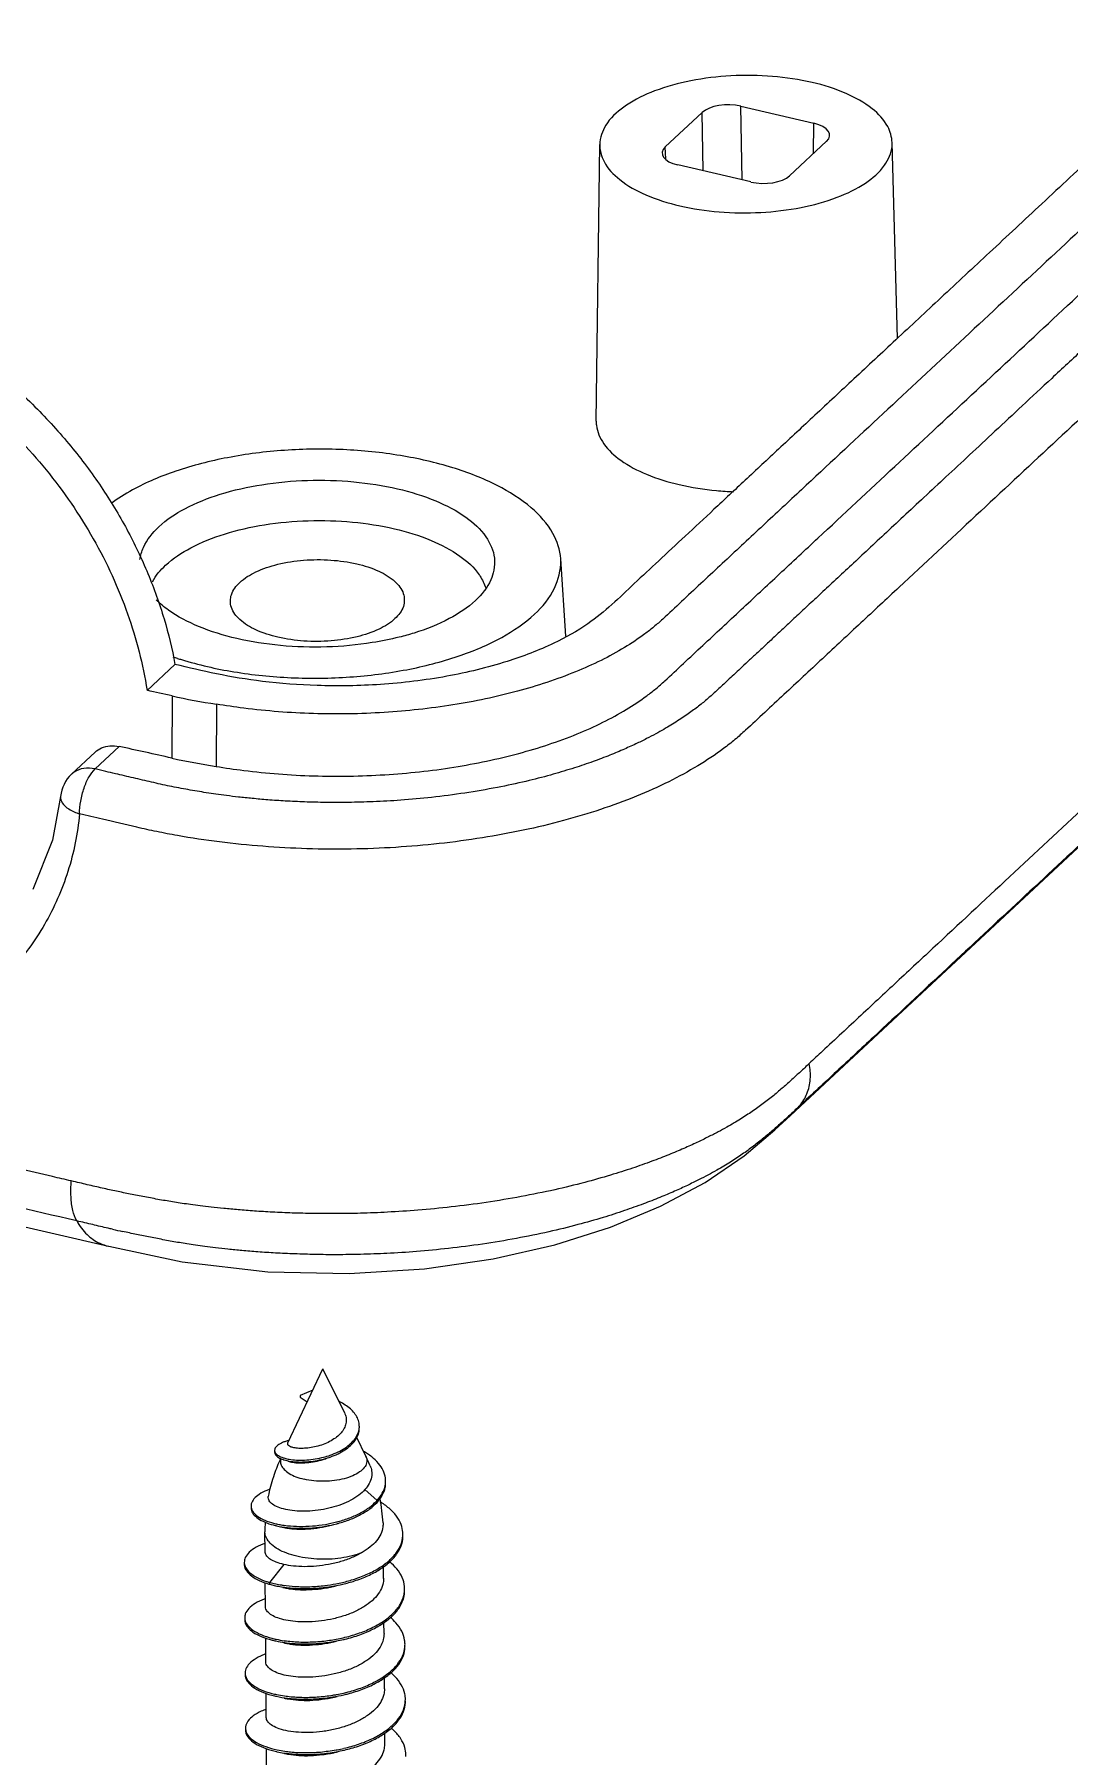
# Model space of a CAD drawing. Header units: millimetres. Extents: x 1204 to 1781, y 423 to 610.
# Drawn here: x 1349.97 to 1358.44, y 437.79 to 451.89 of the extents above; entities that cross this region are included whole.
import ezdxf

# ---------------------------------------------------------------- set-up
doc = ezdxf.new("R2010")
doc.units = ezdxf.units.MM
doc.layers.add('from', color=7, linetype='Continuous', lineweight=13)

# ---------------------------------------------------------------- blocks, each defined once
blk = doc.blocks.new('*u6')
at = {"color": 7, "linetype": 'Continuous'}
for p, q in [((4.895, 37.457), (5.427, 37.953)), ((5.441, 37.113), (5.427, 37.953)), ((5.997, 36.983), (5.98, 38.041)), ((5.98, 38.041), (7.03, 37.797)), ((7.022, 37.362), (7.03, 37.797)), ((3.903, 33.519), (3.953, 37.491)), ((4.901, 37.284), (4.895, 37.457)), ((7.211, 37.538), (6.678, 37.042)), ((8.229, 34.707), (8.153, 37.522)), ((6.125, 36.954), (5.075, 37.198)), ((21.093, 36.968), (6.692, 23.547)), ((-64.814, 36.038), (-3.1, 21.667)), ((3.467, 30.428), (3.393, 31.543)), ((-2.147, 30.025), (-2.547, 29.652)), ((-2.187, 29.572), (-2.191, 28.678)), ((-1.552, 29.454), (-1.557, 28.56)), ((-3.293, 28.763), (-3.632, 28.447)), ((-2.949, 28.845), (-3.294, 28.523)), ((-3.789, 28.128), (-3.904, 27.5)), ((-3.789, 28.128), (-3.789, 28.128)), ((-3.904, 27.5), (-4.187, 26.79)), ((6.467, 23.338), (6.692, 23.547)), ((6.826, 23.686), (6.694, 23.548)), ((6.03, 22.967), (6.467, 23.338)), ((5.468, 22.583), (6.03, 22.967)), ((4.828, 22.242), (5.468, 22.583)), ((4.109, 21.943), (4.828, 22.242)), ((-3.042, 21.911), (-3.045, 21.912)), ((3.31, 21.69), (4.109, 21.943)), ((-3.1, 21.667), (-3.097, 21.667)), ((-3.097, 21.667), (-2.045, 21.445)), ((2.423, 21.487), (3.31, 21.69)), ((-2.045, 21.445), (-0.812, 21.299)), ((-0.812, 21.299), (0.354, 21.274)), ((0.354, 21.274), (1.439, 21.344)), ((1.439, 21.344), (2.423, 21.487)), ((-0.525, 18.843), (-0.022, 19.909)), ((0.287, 19.28), (-0.022, 19.909)), ((-0.168, 19.598), (-0.348, 19.526)), ((-0.348, 19.526), (-0.348, 19.5)), ((-0.348, 19.5), (-0.246, 19.432)), ((0.594, 18.653), (0.463, 18.92)), ((-0.715, 18.736), (-0.715, 18.71)), ((0.656, 18.515), (0.594, 18.653)), ((0.582, 18.173), (0.755, 18.014)), ((0.755, 18.014), (0.755, 17.987)), ((-0.853, 17.282), (-0.855, 17.565)), ((-0.585, 17.097), (-0.79, 16.84)), ((-0.847, 16.488), (-0.849, 16.835)), ((-0.79, 16.84), (-0.79, 16.814)), ((0.85, 16.897), (0.849, 17.066)), ((-0.79, 16.814), (-0.705, 16.792)), ((-0.597, 16.768), (-0.583, 16.765)), ((0.856, 16.103), (0.855, 16.261)), ((-0.841, 15.694), (-0.844, 16.041)), ((0.862, 15.309), (0.861, 15.469)), ((-0.835, 14.899), (-0.838, 15.246)), ((0.867, 14.514), (0.866, 14.676)), ((-0.83, 14.105), (-0.832, 14.45))]:
    blk.add_line(p, q, dxfattribs=at)
for centre, radius, start, end in [((1.54, 30.841), 0.829, 33.4194, 34.629), ((-0.669, 34.583), 4.698, 251.2695, 252.1156), ((-0.603, 34.787), 4.913, 252.1148, 252.8246), ((-23.755, -66.442), 98.407, 77.33936, 77.55422), ((-0.237, 38.297), 8.94, 257.3998, 261.541), ((-25.759, -76.317), 107.608, 77.34865, 77.76164), ((-3.291, 28.081), 0.5, 132.964, 174.6322), ((-0.264, 37.278), 8.813, 257.3698, 261.5628), ((0.84, 39.062), 17.585, 257.2486, 257.7266), ((0.239, 19.081), 0.263, 353.7759, 0.4466), ((-0.329, 18.154), 0.746, 103.916, 105.9081), ((0.063, 17.843), 1.009, 56.7616, 60.4837), ((0.538, 18.295), 0.34, 355.9211, 0.3635), ((0.278, 18.454), 0.648, 315.7344, 317.2738), ((0.299, 18.409), 0.621, 317.269, 319.2281), ((-1.671, 17.56), 2.516, 3.0777, 11.0499), ((1.668, 17.583), 2.523, 177.2427, 180.4133), ((-0.417, 18.897), 1.247, 256.9768, 257.3746), ((-0.399, 18.979), 1.331, 257.3982, 260.2354), ((-0.297, 19.53), 1.882, 284.4451, 285.172), ((0.756, 17.529), 0.372, 356.4598, 0.4842), ((-1.01, 17.127), 0.141, 179.9163, 190.192), ((-0.436, 18.08), 1.29, 254.0663, 254.3257), ((-0.408, 18.181), 1.394, 254.3709, 257.9668), ((-0.27, 19.117), 2.338, 280.6508, 283.0327), ((-0.436, 18.052), 1.288, 253.6566, 254.0673), ((0.758, 16.744), 0.393, 356.5035, 0.3308), ((-0.344, 17.663), 1.677, 257.9586, 261.9893), ((-0.315, 17.851), 1.867, 261.9238, 262.0977), ((-0.26, 18.34), 2.355, 280.5205, 282.9984), ((0.762, 15.95), 0.395, 356.5655, 0.3872), ((-0.338, 16.866), 1.674, 257.9323, 261.9656), ((-0.254, 17.543), 2.353, 280.504, 282.9866), ((0.774, 15.155), 0.388, 353.1751, 0.4798), ((-0.33, 16.084), 1.687, 258.0358, 261.9285), ((-0.249, 16.753), 2.358, 280.4923, 282.9701), ((0.787, 14.36), 0.381, 356.5531, 0.5015)]:
    blk.add_arc(centre, radius, start, end, dxfattribs=at)
for centre, ratio, start_param, end_param in [((5.794, 37.868), 0.470141, 1.098141, 2.668633), ((6.844, 37.623), 0.469909, 5.810251, 7.380743), ((5.262, 37.372), 0.469909, 2.668658, 4.23915), ((6.311, 37.127), 0.470141, -2.043451, -0.47296)]:
    blk.add_ellipse(centre, major_axis=(0.412, 0.003), ratio=ratio, start_param=start_param, end_param=end_param, dxfattribs=at)
for points, start_tangent, end_tangent in [([(12.912, 39.072), (11.978, 38.202), (11.11, 37.393), (10.303, 36.641), (9.552, 35.941), (8.854, 35.291), (8.206, 34.686), (7.603, 34.124), (7.043, 33.603), (6.523, 33.118), (6.041, 32.669), (5.594, 32.252), (5.181, 31.867), (4.8, 31.512), (4.449, 31.185), (4.128, 30.885), (3.783, 30.607), (3.295, 30.329), (2.622, 30.067), (1.757, 29.854), (0.805, 29.737), (-0.106, 29.721), (-0.891, 29.781), (-1.552, 29.889), (-2.147, 30.025)], (-0.731534, -0.681805), (-0.973611, 0.228214)), ([(13.676, 38.894), (11.47, 36.838), (10.367, 35.81), (9.264, 34.783), (8.161, 33.755), (7.058, 32.727), (6.507, 32.213), (5.955, 31.699), (5.404, 31.185), (5.126, 30.926), (4.858, 30.676), (4.731, 30.564), (4.6, 30.462), (4.308, 30.266), (3.973, 30.083), (3.606, 29.918), (2.774, 29.64), (1.846, 29.443), (0.856, 29.334), (-0.159, 29.318), (-0.662, 29.345), (-1.159, 29.396), (-1.552, 29.454)], (-0.731534, -0.681805), (-0.98628, 0.165083)), ([(7.003, 38.383), (6.437, 38.47), (5.838, 38.478), (5.261, 38.407), (4.742, 38.261), (4.336, 38.056), (4.063, 37.802), (3.955, 37.527), (3.953, 37.492)], (-0.973942, 0.226795), (-0.003104, -0.999995)), ([(8.152, 37.521), (8.09, 37.749), (7.865, 38.006), (7.492, 38.225), (7.003, 38.383)], (-0.036969, 0.999316), (-0.973942, 0.226795)), ([(-1.557, 28.56), (-1.159, 28.502), (-0.66, 28.451), (-0.155, 28.424), (0.865, 28.44), (1.86, 28.549), (2.793, 28.747), (3.629, 29.026), (3.999, 29.193), (4.335, 29.377), (4.629, 29.573), (4.76, 29.676), (4.888, 29.788), (5.156, 30.038), (5.434, 30.298), (5.985, 30.811), (6.536, 31.325), (7.088, 31.839), (8.191, 32.867), (9.294, 33.895), (10.397, 34.923), (11.499, 35.951), (13.705, 38.006)], (0.98617, -0.165736), (0.731535, 0.681804)), ([(14.422, 37.84), (13.724, 37.189), (13.074, 36.584), (12.47, 36.02), (11.908, 35.496), (11.384, 35.009), (10.897, 34.554), (10.444, 34.132), (10.022, 33.739), (9.63, 33.373), (9.265, 33.033), (8.926, 32.717), (8.61, 32.423), (8.314, 32.147), (8.037, 31.889), (7.779, 31.648), (7.539, 31.424), (7.315, 31.216), (7.108, 31.022), (6.915, 30.843), (6.742, 30.682), (6.587, 30.537), (6.446, 30.405), (6.315, 30.283), (6.191, 30.168), (6.077, 30.062), (5.973, 29.965), (5.878, 29.876), (5.793, 29.796), (5.716, 29.725), (5.647, 29.66), (5.583, 29.602), (5.521, 29.547), (5.458, 29.493), (5.392, 29.439), (5.32, 29.384), (5.243, 29.328), (5.161, 29.271), (5.072, 29.212), (4.977, 29.153), (4.874, 29.092), (4.758, 29.027), (4.625, 28.958), (4.47, 28.882), (4.285, 28.798), (4.07, 28.709), (3.827, 28.618), (3.555, 28.527), (3.248, 28.436), (2.894, 28.345), (2.483, 28.257), (2.017, 28.177), (1.539, 28.115), (1.096, 28.074), (0.7, 28.052), (0.342, 28.042), (0.017, 28.042), (-0.284, 28.049), (-0.562, 28.062), (-0.814, 28.079), (-1.038, 28.099), (-1.235, 28.12), (-1.407, 28.14), (-1.559, 28.161), (-1.697, 28.182), (-1.829, 28.203), (-1.96, 28.226), (-2.091, 28.25), (-2.223, 28.276), (-2.353, 28.304), (-2.483, 28.334), (-2.613, 28.364), (-2.743, 28.394), (-2.872, 28.424), (-3.002, 28.455), (-3.141, 28.487), (-3.294, 28.523)], (-0.731534, -0.681805), (-0.974048, 0.22634)), ([(3.953, 37.492), (4.016, 37.246), (4.24, 36.989), (4.614, 36.77), (5.103, 36.612)], (-0.003104, -0.999995), (0.973942, -0.226795)), ([(5.103, 36.612), (5.668, 36.525), (6.267, 36.517), (6.844, 36.588), (7.363, 36.734), (7.77, 36.939), (8.042, 37.193), (8.151, 37.468), (8.152, 37.521)], (0.973942, -0.226795), (-0.036969, 0.999316)), ([(14.871, 37.301), (12.665, 35.245), (11.562, 34.217), (10.459, 33.189), (9.356, 32.161), (8.254, 31.134), (7.702, 30.62), (7.151, 30.106), (6.599, 29.592), (6.323, 29.335), (6.048, 29.078), (5.896, 28.945), (5.731, 28.815), (5.362, 28.569), (4.944, 28.34), (4.48, 28.131), (3.435, 27.782), (2.268, 27.534), (1.023, 27.397), (-0.251, 27.377), (-0.884, 27.412), (-1.507, 27.475), (-2.112, 27.566), (-2.407, 27.623), (-2.695, 27.686), (-3.188, 27.8), (-3.517, 27.877)], (-0.731534, -0.681805), (-0.974047, 0.226345)), ([(-3.635, 22.605), (-3.907, 22.668), (-4.894, 22.898), (-5.88, 23.128), (-6.867, 23.357), (-8.84, 23.817), (-10.813, 24.276), (-12.786, 24.736), (-14.759, 25.195), (-18.705, 26.114), (-22.651, 27.033), (-26.597, 27.952), (-34.489, 29.79), (-42.381, 31.627), (-46.327, 32.546), (-50.273, 33.465), (-54.219, 34.384), (-56.192, 34.843), (-58.165, 35.303), (-60.138, 35.762), (-62.111, 36.222), (-63.098, 36.452), (-64.084, 36.681), (-65.071, 36.911), (-65.343, 36.974)], (-0.973971, 0.226672), (-0.973914, 0.226919)), ([(-3.558, 22.032), (-5.486, 22.481), (-7.415, 22.93), (-11.271, 23.828), (-15.128, 24.726), (-18.985, 25.624), (-26.699, 27.421), (-30.556, 28.319), (-34.413, 29.217), (-42.126, 31.013), (-49.84, 32.809), (-53.697, 33.708), (-57.554, 34.606), (-59.482, 35.055), (-61.411, 35.504), (-62.375, 35.728), (-63.339, 35.953), (-65.267, 36.402)], (-0.974102, 0.226109), (-0.973782, 0.227481)), ([(-7.494, 35.63), (-6.42, 35.274), (-5.516, 34.801), (-4.774, 34.278), (-4.157, 33.726), (-3.642, 33.158), (-3.207, 32.575), (-2.838, 31.965), (-2.535, 31.328), (-2.303, 30.678), (-2.147, 30.025)], (0.973943, -0.226792), (0.178114, -0.98401)), ([(-7.874, 35.276), (-6.81, 34.929), (-5.768, 34.386), (-4.817, 33.672), (-3.998, 32.819), (-3.32, 31.829), (-2.827, 30.75), (-2.547, 29.652)], (0.973943, -0.226791), (0.156412, -0.987692)), ([(3.903, 33.519), (3.906, 33.459), (4.011, 33.195), (4.255, 32.957), (4.627, 32.755), (5.096, 32.607)], (-0.020608, -0.999788), (0.973942, -0.226795)), ([(3.393, 31.542), (3.281, 31.906), (2.971, 32.273), (2.482, 32.594), (1.843, 32.849), (1.091, 33.024), (0.269, 33.109), (-0.575, 33.099), (-1.391, 32.994), (-2.133, 32.801), (-2.757, 32.53), (-3.064, 32.334)], (-0.06833, 0.997663), (-0.800071, -0.599905)), ([(-2.379, 32.001), (-2.003, 32.261), (-1.498, 32.468), (-0.897, 32.606), (-0.243, 32.668), (0.421, 32.647), (1.049, 32.547), (1.598, 32.373), (2.031, 32.138), (2.319, 31.857), (2.441, 31.551), (2.433, 31.377)], (0.731534, 0.681805), (-0.189197, -0.981939)), ([(5.096, 32.607), (5.631, 32.521), (5.875, 32.505)], (0.973942, -0.226795), (0.99923, -0.039246)), ([(15.424, 32.178), (13.218, 30.122), (12.115, 29.094), (11.012, 28.067), (9.909, 27.039), (8.807, 26.011), (8.255, 25.497), (7.704, 24.983), (7.152, 24.469), (6.963, 24.293)], (-0.731534, -0.681805), (-0.731185, -0.68218)), ([(-2.65, 31.53), (-2.6, 31.705), (-2.379, 32.001)], (0.131335, 0.991338), (0.731534, 0.681805)), ([(-2.281, 31.449), (-1.92, 31.699), (-1.436, 31.897), (-0.861, 32.03), (-0.233, 32.088), (0.403, 32.069), (1.005, 31.973), (1.531, 31.806), (1.946, 31.581), (2.222, 31.312)], (0.731534, 0.681805), (0.568231, -0.822869)), ([(-2.471, 31.211), (-2.281, 31.449)], (0.469262, 0.883059), (0.731534, 0.681805)), ([(-1.216, 31.201), (-0.987, 31.352), (-0.671, 31.462), (-0.299, 31.521), (0.092, 31.523), (0.464, 31.469), (0.781, 31.363), (1.011, 31.216), (1.133, 31.042), (1.147, 30.956)], (0.731534, 0.681805), (0.024623, -0.999697)), ([(3.016, 30.745), (3.304, 31.119), (3.394, 31.514), (3.393, 31.542)], (0.731534, 0.681805), (-0.06833, 0.997663)), ([(15.15, 31.444), (11.057, 27.628), (8.941, 25.657), (7.884, 24.671), (7.355, 24.178), (6.826, 23.686)], (-0.731536, -0.681803), (-0.732118, -0.681178)), ([(-1.35, 30.938), (-1.336, 31.026), (-1.216, 31.201)], (0.01049, 0.999945), (0.731534, 0.681805)), ([(2.433, 31.377), (2.39, 31.238), (2.169, 30.942)], (-0.189197, -0.981939), (-0.731534, -0.681805)), ([(2.232, 31.297), (2.317, 31.123)], (0.550733, -0.834682), (0.302489, -0.953153)), ([(1.075, 30.416), (0.687, 30.337), (0.033, 30.275), (-0.631, 30.296), (-1.259, 30.396), (-1.808, 30.57), (-2.241, 30.805), (-2.417, 30.952)], (-0.969847, -0.243716), (-0.705739, 0.708471)), ([(1.013, 30.682), (0.784, 30.532), (0.468, 30.422), (0.096, 30.363), (-0.295, 30.36), (-0.667, 30.415), (-0.984, 30.521), (-1.214, 30.668), (-1.336, 30.842), (-1.35, 30.938)], (-0.731534, -0.681805), (0.01049, 0.999945)), ([(1.147, 30.956), (1.134, 30.858), (1.013, 30.682)], (0.024623, -0.999697), (-0.731534, -0.681805)), ([(2.169, 30.942), (1.793, 30.682), (1.287, 30.475), (1.075, 30.416)], (-0.731534, -0.681805), (-0.969847, -0.243716)), ([(-2.054, 30.094), (-1.301, 29.919), (-0.479, 29.834), (0.364, 29.844), (1.181, 29.949), (1.922, 30.142), (2.546, 30.413), (3.016, 30.745)], (0.955392, -0.29534), (0.731534, 0.681805)), ([(-3.293, 28.763), (-3.201, 28.824), (-3.08, 28.854), (-2.949, 28.845)], (0.732087, 0.681212), (0.977228, -0.212191)), ([(-3.294, 28.523), (-3.456, 28.53), (-3.595, 28.477), (-3.632, 28.447)], (-0.973942, 0.226795), (-0.730383, -0.683038)), ([(-3.517, 27.877), (-3.5, 28.061), (-3.452, 28.248), (-3.38, 28.41), (-3.294, 28.523)], (-0.041593, 0.999135), (0.693776, 0.72019)), ([(-3.789, 28.128), (-3.765, 28.038), (-3.67, 27.948), (-3.517, 27.877)], (-0.079872, -0.996805), (0.951512, -0.307612)), ([(-3.517, 27.877), (-3.684, 27.052), (-4.02, 26.29), (-4.514, 25.62), (-5.146, 25.071), (-5.888, 24.668), (-6.714, 24.425), (-7.62, 24.356), (-8.573, 24.479)], (-0.094899, -0.995487), (-0.973994, 0.226575)), ([(6.963, 24.293), (6.898, 24.232), (6.836, 24.174), (6.775, 24.118), (6.714, 24.061), (6.652, 24.005), (6.588, 23.95), (6.522, 23.893), (6.452, 23.835), (6.378, 23.776), (6.301, 23.717), (6.224, 23.66), (6.144, 23.604), (6.061, 23.549), (5.975, 23.494), (5.882, 23.438), (5.777, 23.377), (5.656, 23.311), (5.514, 23.238), (5.35, 23.158), (5.161, 23.073), (4.946, 22.982), (4.702, 22.888), (4.424, 22.789), (4.108, 22.689), (3.738, 22.584), (3.307, 22.479), (2.826, 22.381), (2.323, 22.297), (1.82, 22.232), (1.342, 22.186), (0.906, 22.157), (0.517, 22.141), (0.165, 22.136), (-0.159, 22.138), (-0.463, 22.145), (-0.747, 22.157), (-1.006, 22.173), (-1.239, 22.191), (-1.446, 22.21), (-1.628, 22.229), (-1.785, 22.248), (-1.923, 22.266), (-2.043, 22.283), (-2.154, 22.3), (-2.26, 22.318), (-2.367, 22.336), (-2.473, 22.356), (-2.58, 22.376), (-2.686, 22.397), (-2.789, 22.417), (-2.888, 22.437), (-2.987, 22.458), (-3.087, 22.479), (-3.19, 22.502), (-3.296, 22.526), (-3.406, 22.552), (-3.518, 22.578), (-3.635, 22.605)], (-0.732543, -0.680721), (-0.974313, 0.2252)), ([(6.826, 23.686), (6.93, 23.859), (6.977, 24.066), (6.963, 24.293)], (0.650082, 0.759864), (-0.187395, 0.982285)), ([(6.635, 23.507), (6.572, 23.449), (6.507, 23.391), (6.442, 23.333)], (-0.733461, -0.679731), (-0.755896, -0.654692)), ([(6.826, 23.686), (6.761, 23.625), (6.698, 23.565), (6.635, 23.507)], (-0.732296, -0.680987), (-0.733461, -0.679731)), ([(6.442, 23.333), (6.375, 23.276), (6.306, 23.22), (6.235, 23.162), (6.16, 23.104), (6.081, 23.045), (6, 22.988), (5.917, 22.932), (5.83, 22.877), (5.738, 22.82), (5.634, 22.76), (5.514, 22.693), (5.374, 22.621), (5.213, 22.542), (5.029, 22.458), (4.819, 22.369), (4.58, 22.276), (4.31, 22.18), (4.001, 22.08), (3.641, 21.978), (3.223, 21.875), (2.757, 21.78), (2.269, 21.699), (1.783, 21.636), (1.32, 21.592), (0.898, 21.564), (0.52, 21.551), (0.179, 21.546), (-0.135, 21.549), (-0.429, 21.558), (-0.704, 21.57), (-0.956, 21.586), (-1.184, 21.605), (-1.386, 21.624), (-1.564, 21.644), (-1.719, 21.664), (-1.854, 21.683), (-1.974, 21.701), (-2.083, 21.719), (-2.189, 21.737), (-2.294, 21.757), (-2.398, 21.777), (-2.5, 21.797), (-2.6, 21.817), (-2.699, 21.837), (-2.799, 21.858), (-2.899, 21.879)], (-0.755896, -0.654692), (-0.977202, 0.212312)), ([(-3.558, 22.032), (-3.613, 22.18), (-3.639, 22.376), (-3.635, 22.605)], (-0.492114, 0.870531), (0.081616, 0.996664)), ([(-3.045, 21.912), (-3.107, 21.926), (-3.216, 21.951), (-3.328, 21.978), (-3.442, 22.005), (-3.558, 22.032)], (-0.975326, 0.220771), (-0.974067, 0.226262)), ([(-3.558, 22.032), (-3.408, 21.835), (-3.228, 21.711), (-3.1, 21.667)], (0.491304, -0.870988), (0.974397, -0.224836)), ([(0.501, 19.083), (0.497, 19.128), (0.474, 19.201), (0.431, 19.269), (0.372, 19.331), (0.3, 19.387), (0.219, 19.434), (0.21, 19.438)], (-0.007621, 0.999971), (-0.898085, 0.439823)), ([(0.287, 19.28), (0.302, 19.243), (0.313, 19.174), (0.304, 19.104), (0.275, 19.036), (0.224, 18.971), (0.157, 18.913), (0.075, 18.862), (-0.019, 18.821), (-0.118, 18.79), (-0.216, 18.772)], (0.439723, -0.898133), (-0.990455, -0.137835)), ([(0.061, 18.659), (0.083, 18.667), (0.195, 18.713), (0.294, 18.769), (0.376, 18.833), (0.439, 18.903), (0.48, 18.977), (0.5, 19.053)], (0.949957, 0.312381), (0.108628, 0.994082)), ([(0.068, 18.635), (0.083, 18.64), (0.195, 18.687), (0.294, 18.743), (0.376, 18.807), (0.439, 18.877), (0.48, 18.951), (0.5, 19.026), (0.501, 19.057)], (0.948044, 0.318138), (-0.007621, 0.999971)), ([(-0.534, 18.872), (-0.581, 18.856), (-0.655, 18.82), (-0.7, 18.78), (-0.715, 18.738), (-0.715, 18.736)], (-0.961592, -0.274483), (0.015904, -0.999874)), ([(-0.216, 18.772), (-0.307, 18.764), (-0.389, 18.766), (-0.454, 18.777), (-0.5, 18.794), (-0.524, 18.817), (-0.525, 18.842), (-0.525, 18.843)], (-0.990455, -0.137835), (0.365864, 0.930668)), ([(-0.63, 18.62), (-0.722, 18.388), (-0.799, 18.111), (-0.806, 18.075)], (-0.416886, -0.908959), (-0.195229, -0.980758)), ([(-0.715, 18.736), (-0.702, 18.697)], (0.015904, -0.999874), (0.562316, -0.826922)), ([(-0.715, 18.71), (-0.702, 18.671), (-0.661, 18.634), (-0.631, 18.618)], (0.015904, -0.999874), (0.90726, -0.42057)), ([(-0.702, 18.697), (-0.661, 18.661), (-0.595, 18.63), (-0.57, 18.623)], (0.562316, -0.826922), (0.961476, -0.27489)), ([(-0.628, 18.619), (-0.633, 18.586), (-0.621, 18.521), (-0.577, 18.46), (-0.506, 18.404), (-0.409, 18.357), (-0.293, 18.322)], (-0.268784, -0.963201), (0.973942, -0.226795)), ([(-0.631, 18.618), (-0.594, 18.604), (-0.577, 18.598)], (0.90726, -0.42057), (0.957865, -0.287219)), ([(-0.577, 18.598), (-0.507, 18.582), (-0.402, 18.57), (-0.286, 18.57), (-0.163, 18.581), (-0.038, 18.605), (0.068, 18.635)], (0.957865, -0.287219), (0.948044, 0.318138)), ([(-0.57, 18.623), (-0.507, 18.608), (-0.403, 18.597), (-0.286, 18.596), (-0.163, 18.608), (-0.038, 18.631), (0.061, 18.659)], (0.961476, -0.27489), (0.949957, 0.312381)), ([(-0.523, 18.581), (-0.456, 18.565), (-0.361, 18.556), (-0.252, 18.56), (-0.135, 18.576), (-0.017, 18.606), (0.044, 18.627)], (0.950059, -0.312071), (0.934252, 0.356613)), ([(0.594, 18.653), (0.604, 18.627), (0.606, 18.557), (0.572, 18.488), (0.504, 18.425), (0.407, 18.371), (0.284, 18.329), (0.145, 18.303), (-0.003, 18.292), (-0.152, 18.299), (-0.293, 18.322)], (0.441006, -0.897504), (-0.973942, 0.226795)), ([(0.878, 18.297), (0.875, 18.339), (0.843, 18.447), (0.776, 18.549), (0.68, 18.642), (0.617, 18.687)], (-0.006411, 0.999979), (-0.83596, 0.548791)), ([(0.656, 18.515), (0.677, 18.442), (0.675, 18.35), (0.643, 18.259), (0.582, 18.173)], (0.382683, -0.92388), (-0.665711, -0.74621)), ([(-0.782, 18.178), (-0.829, 18.16), (-0.938, 18.103), (-1.013, 18.038), (-1.05, 17.969), (-1.054, 17.936)], (-0.943331, -0.331854), (0.008495, -0.999964)), ([(-0.357, 17.863), (-0.496, 17.876), (-0.616, 17.902), (-0.711, 17.94), (-0.775, 17.987), (-0.805, 18.038), (-0.806, 18.075)], (-0.99924, 0.038969), (0.182901, 0.983131)), ([(0.582, 18.173), (0.493, 18.091), (0.378, 18.019), (0.244, 17.958), (0.1, 17.913), (-0.053, 17.881), (-0.209, 17.864), (-0.357, 17.863)], (-0.665711, -0.74621), (-0.99924, 0.038969)), ([(0.755, 18.014), (0.831, 18.119), (0.872, 18.229), (0.877, 18.271)], (0.678429, 0.734666), (0.071078, 0.997471)), ([(0.769, 18.003), (0.831, 18.093), (0.872, 18.202), (0.878, 18.271)], (0.652916, 0.757431), (-0.006411, 0.999979)), ([(-1.054, 17.936), (-1.048, 17.899)], (0.008495, -0.999964), (0.279338, -0.960193)), ([(-1.053, 17.909), (-1.048, 17.873), (-1.009, 17.806), (-0.933, 17.745), (-0.826, 17.693), (-0.706, 17.657)], (0.008495, -0.999964), (0.972828, -0.231528)), ([(-1.048, 17.899), (-1.009, 17.832), (-0.934, 17.771), (-0.826, 17.72), (-0.698, 17.682)], (0.279338, -0.960193), (0.974275, -0.225362)), ([(0.178, 17.682), (0.196, 17.687), (0.367, 17.743), (0.52, 17.813), (0.651, 17.895), (0.755, 17.987)], (0.967658, 0.252265), (0.678429, 0.734666)), ([(0.196, 17.713), (0.367, 17.769), (0.52, 17.839), (0.651, 17.922), (0.743, 18.001)], (0.965141, 0.26173), (0.697921, 0.716175)), ([(1.127, 17.532), (1.111, 17.641), (1.054, 17.762), (0.959, 17.876), (0.829, 17.979), (0.806, 17.994)], (-0.008309, 0.999965), (-0.844996, 0.534772)), ([(0.541, 17.268), (0.397, 17.221), (0.237, 17.189), (0.066, 17.173), (-0.108, 17.174), (-0.277, 17.191), (-0.435, 17.224), (-0.575, 17.272), (-0.691, 17.332), (-0.779, 17.402), (-0.834, 17.479), (-0.855, 17.56), (-0.855, 17.565)], (-0.928693, -0.37085), (-0.005501, 0.999985)), ([(-0.706, 17.657), (-0.69, 17.653), (-0.531, 17.627), (-0.357, 17.617), (-0.172, 17.623), (0.014, 17.647), (0.178, 17.682)], (0.972828, -0.231528), (0.967658, 0.252265)), ([(-0.63, 17.638), (-0.539, 17.62), (-0.395, 17.606), (-0.236, 17.608), (-0.068, 17.626), (0.1, 17.661), (0.13, 17.669)], (0.967833, -0.251592), (0.962477, 0.271364)), ([(-0.625, 17.667), (-0.531, 17.654), (-0.357, 17.644), (-0.173, 17.65), (0.014, 17.673), (0.173, 17.707)], (0.98544, -0.170023), (0.968384, 0.249465)), ([(0.842, 17.695), (0.839, 17.636), (0.809, 17.533), (0.747, 17.437), (0.657, 17.348), (0.541, 17.268)], (0.053137, -0.998587), (-0.86264, -0.505819)), ([(-0.854, 17.4), (-0.981, 17.343), (-1.079, 17.272), (-1.137, 17.195), (-1.151, 17.127)], (-0.940751, -0.339098), (-0.000496, -1)), ([(0.257, 16.839), (0.433, 16.888), (0.625, 16.962), (0.793, 17.051), (0.932, 17.155), (1.036, 17.269), (1.102, 17.39), (1.126, 17.506)], (0.974215, 0.225621), (0.06169, 0.998095)), ([(0.264, 16.814), (0.433, 16.861), (0.625, 16.935), (0.793, 17.025), (0.932, 17.128), (1.036, 17.243), (1.102, 17.364), (1.127, 17.489), (1.127, 17.505)], (0.973546, 0.22849), (-0.008309, 0.999965)), ([(-1.151, 17.101), (-1.151, 17.087), (-1.121, 17.008), (-1.049, 16.933), (-0.937, 16.867), (-0.798, 16.816)], (-0.000496, -1), (0.959587, -0.281413)), ([(-1.149, 17.102), (-1.121, 17.034), (-1.049, 16.96), (-0.937, 16.894), (-0.79, 16.84)], (0.175985, -0.984393), (0.961579, -0.274527)), ([(-0.585, 17.097), (-0.692, 17.129), (-0.774, 17.17), (-0.827, 17.217), (-0.851, 17.268), (-0.852, 17.282)], (-0.974067, 0.22626), (0.004052, 0.999992)), ([(0.541, 17.268), (0.395, 17.196), (0.233, 17.138), (0.06, 17.097), (-0.116, 17.073), (-0.287, 17.065), (-0.446, 17.074), (-0.585, 17.097)], (-0.86264, -0.505819), (-0.974067, 0.22626)), ([(1.151, 16.747), (1.15, 16.78), (1.116, 16.909), (1.04, 17.032), (0.938, 17.135)], (-0.00588, 0.999983), (-0.764456, 0.644676)), ([(0.85, 16.898), (0.839, 16.809), (0.791, 16.701), (0.71, 16.601), (0.599, 16.51), (0.46, 16.43), (0.301, 16.366), (0.131, 16.318), (-0.043, 16.286), (-0.218, 16.272), (-0.382, 16.274)], (0.00603, -0.999982), (-0.997819, 0.066006)), ([(-0.848, 16.606), (-0.867, 16.598), (-0.996, 16.536), (-1.087, 16.464), (-1.137, 16.386), (-1.145, 16.333)], (-0.940437, -0.339967), (0.000836, -1)), ([(-0.705, 16.792), (-0.616, 16.776), (-0.421, 16.755), (-0.21, 16.752), (0.008, 16.769), (0.225, 16.805), (0.264, 16.814)], (0.977037, -0.21307), (0.973546, 0.22849)), ([(-0.699, 16.818), (-0.617, 16.802), (-0.594, 16.799)], (0.977862, -0.209249), (0.9893, -0.145894)), ([(-0.594, 16.799), (-0.421, 16.781), (-0.21, 16.778), (0.007, 16.795), (0.162, 16.819)], (0.9893, -0.145894), (0.982745, 0.184965)), ([(-0.583, 16.765), (-0.522, 16.752), (-0.456, 16.743), (-0.386, 16.737)], (0.974067, -0.22626), (0.997904, -0.064713)), ([(-0.386, 16.737), (-0.221, 16.735), (-0.046, 16.749), (0.13, 16.781), (0.167, 16.791)], (0.997904, -0.064713), (0.968584, 0.248686)), ([(0.269, 16.045), (0.295, 16.051), (0.505, 16.113), (0.696, 16.194), (0.861, 16.291), (0.993, 16.402), (1.087, 16.523), (1.14, 16.65), (1.151, 16.72)], (0.974346, 0.225056), (0.06089, 0.998144)), ([(0.274, 16.019), (0.296, 16.024), (0.506, 16.087), (0.696, 16.168), (0.861, 16.265), (0.993, 16.375), (1.087, 16.496), (1.14, 16.624), (1.151, 16.72)], (0.973876, 0.227078), (-0.00588, 0.999983)), ([(-1.145, 16.333), (-1.143, 16.305)], (0.000836, -1), (0.186049, -0.982541)), ([(-0.382, 16.274), (-0.523, 16.291), (-0.643, 16.32), (-0.738, 16.358), (-0.805, 16.405), (-0.841, 16.456), (-0.847, 16.488)], (-0.997819, 0.066006), (-0.013631, 0.999907)), ([(1.157, 15.952), (1.152, 16.009), (1.111, 16.137), (1.027, 16.259), (0.947, 16.338)], (-0.006775, 0.999977), (-0.761418, 0.648262)), ([(-1.145, 16.306), (-1.143, 16.278), (-1.105, 16.199), (-1.026, 16.126), (-0.907, 16.062), (-0.753, 16.011), (-0.698, 15.998)], (0.000836, -1), (0.977029, -0.213107)), ([(-1.143, 16.305), (-1.105, 16.226), (-1.026, 16.153), (-0.907, 16.089), (-0.754, 16.037), (-0.693, 16.023)], (0.186049, -0.982541), (0.977756, -0.209747)), ([(0.856, 16.103), (0.845, 16.018), (0.799, 15.91), (0.719, 15.809), (0.607, 15.718), (0.47, 15.638), (0.312, 15.573), (0.141, 15.524), (-0.037, 15.492), (-0.212, 15.478), (-0.377, 15.48)], (0.00605, -0.999982), (-0.997819, 0.066006)), ([(-0.698, 15.998), (-0.571, 15.975), (-0.367, 15.958), (-0.149, 15.959), (0.074, 15.982), (0.274, 16.019)], (0.977029, -0.213107), (0.973876, 0.227078)), ([(-0.583, 15.972), (-0.528, 15.96), (-0.38, 15.942)], (0.972641, -0.232312), (0.997819, -0.066006)), ([(-0.572, 16.002), (-0.368, 15.984), (-0.15, 15.986), (0.074, 16.008), (0.17, 16.024)], (0.990504, -0.137487), (0.983165, 0.182719)), ([(-0.38, 15.942), (-0.216, 15.94), (-0.041, 15.954), (0.134, 15.985), (0.175, 15.995)], (0.997819, -0.066006), (0.969138, 0.246521)), ([(0.275, 15.25), (0.341, 15.266), (0.548, 15.332), (0.734, 15.416), (0.893, 15.516), (1.019, 15.629), (1.105, 15.751), (1.151, 15.879), (1.156, 15.926)], (0.974387, 0.224879), (0.059898, 0.998205)), ([(0.28, 15.225), (0.341, 15.24), (0.548, 15.306), (0.734, 15.39), (0.893, 15.49), (1.019, 15.602), (1.106, 15.725), (1.151, 15.853), (1.157, 15.926)], (0.973872, 0.227099), (-0.006775, 0.999977)), ([(-0.843, 15.811), (-0.888, 15.794), (-1.01, 15.729), (-1.094, 15.656), (-1.135, 15.577), (-1.14, 15.539)], (-0.940252, -0.340478), (0.008611, -0.999963)), ([(-0.377, 15.48), (-0.517, 15.497), (-0.637, 15.525), (-0.732, 15.564), (-0.799, 15.611), (-0.835, 15.662), (-0.841, 15.694)], (-0.997819, 0.066006), (-0.013631, 0.999907)), ([(-1.14, 15.539), (-1.134, 15.496)], (0.008611, -0.999963), (0.276115, -0.961125)), ([(-1.139, 15.512), (-1.133, 15.469), (-1.088, 15.391), (-1.001, 15.319), (-0.876, 15.257), (-0.716, 15.209), (-0.692, 15.203)], (0.008611, -0.999963), (0.977047, -0.213022)), ([(-1.134, 15.496), (-1.088, 15.418), (-1.001, 15.346), (-0.876, 15.284), (-0.717, 15.235), (-0.688, 15.229)], (0.276115, -0.961125), (0.977691, -0.210049)), ([(1.163, 15.158), (1.154, 15.239), (1.104, 15.366), (1.013, 15.486), (0.952, 15.543)], (-0.008081, 0.999967), (-0.761502, 0.648163)), ([(-0.692, 15.203), (-0.53, 15.176), (-0.323, 15.162), (-0.103, 15.168), (0.121, 15.194), (0.28, 15.225)], (0.977047, -0.213022), (0.973872, 0.227099)), ([(-0.578, 15.177), (-0.523, 15.166), (-0.374, 15.148)], (0.97265, -0.232275), (0.997819, -0.066006)), ([(-0.572, 15.208), (-0.53, 15.203), (-0.323, 15.189), (-0.103, 15.194), (0.121, 15.22), (0.175, 15.229)], (0.990044, -0.140755), (0.983213, 0.182461)), ([(-0.374, 15.148), (-0.21, 15.145), (-0.035, 15.16), (0.143, 15.192), (0.181, 15.201)], (0.997819, -0.066006), (0.969139, 0.246516)), ([(0.862, 15.309), (0.852, 15.228), (0.808, 15.121), (0.729, 15.02), (0.618, 14.927), (0.48, 14.846), (0.324, 14.781), (0.153, 14.731), (-0.027, 14.698), (-0.205, 14.683), (-0.371, 14.686)], (0.005799, -0.999983), (-0.997819, 0.066006)), ([(0.28, 14.456), (0.385, 14.483), (0.589, 14.552), (0.771, 14.639), (0.924, 14.742), (1.043, 14.856), (1.123, 14.98), (1.16, 15.109)], (0.974445, 0.224624), (0.119177, 0.992873)), ([(0.286, 14.431), (0.385, 14.456), (0.589, 14.526), (0.771, 14.613), (0.925, 14.715), (1.043, 14.83), (1.123, 14.953), (1.16, 15.082), (1.163, 15.132)], (0.973881, 0.227059), (-0.008081, 0.999967)), ([(-0.837, 15.017), (-0.907, 14.988), (-1.023, 14.922), (-1.099, 14.847), (-1.133, 14.767), (-1.134, 14.744)], (-0.940307, -0.340329), (0.015068, -0.999886)), ([(-0.371, 14.686), (-0.521, 14.704), (-0.649, 14.737), (-0.746, 14.781), (-0.808, 14.832), (-0.834, 14.887), (-0.835, 14.899)], (-0.997819, 0.066006), (0.008536, 0.999964)), ([(-1.134, 14.744), (-1.123, 14.687)], (0.015068, -0.999886), (0.361487, -0.932377)), ([(-1.134, 14.718), (-1.123, 14.66), (-1.069, 14.583), (-0.975, 14.513), (-0.843, 14.453), (-0.687, 14.409)], (0.015068, -0.999886), (0.977118, -0.2127)), ([(-1.123, 14.687), (-1.07, 14.61), (-0.975, 14.539), (-0.843, 14.48), (-0.68, 14.434)], (0.361487, -0.932377), (0.978106, -0.208107)), ([(1.169, 14.364), (1.154, 14.468), (1.096, 14.594), (0.998, 14.713), (0.959, 14.749)], (-0.008602, 0.999963), (-0.760667, 0.649142)), ([(-0.687, 14.409), (-0.679, 14.407), (-0.488, 14.378), (-0.278, 14.367), (-0.056, 14.376), (0.167, 14.406), (0.286, 14.431)], (0.977118, -0.2127), (0.973881, 0.227059)), ([(-0.572, 14.383), (-0.518, 14.372), (-0.369, 14.353)], (0.972663, -0.232222), (0.997819, -0.066006)), ([(-0.567, 14.414), (-0.488, 14.404), (-0.278, 14.394), (-0.057, 14.403), (0.167, 14.433), (0.18, 14.435)], (0.989978, -0.141223), (0.983246, 0.182284)), ([(-0.369, 14.353), (-0.203, 14.351), (-0.025, 14.366), (0.156, 14.399), (0.187, 14.407)], (0.997819, -0.066006), (0.969139, 0.246515)), ([(-0.365, 13.891), (-0.199, 13.889), (-0.021, 13.904), (0.158, 13.937), (0.328, 13.986), (0.487, 14.052), (0.626, 14.134), (0.737, 14.228), (0.814, 14.328), (0.858, 14.435), (0.867, 14.514)], (0.997819, -0.066006), (-0.00593, 0.999982))]:
    blk.add_spline(points, degree=3, dxfattribs=dict(at, start_tangent=start_tangent, end_tangent=end_tangent))

msp = doc.modelspace()

# ---------------------------------------------------------------- block references
at = {"layer": 'from', "xscale": 0.57, "yscale": 0.57, "zscale": 0.57}
msp.add_blockref('*u6', (1352.339, 429.619), dxfattribs=at)

doc.saveas('drawing.dxf')
